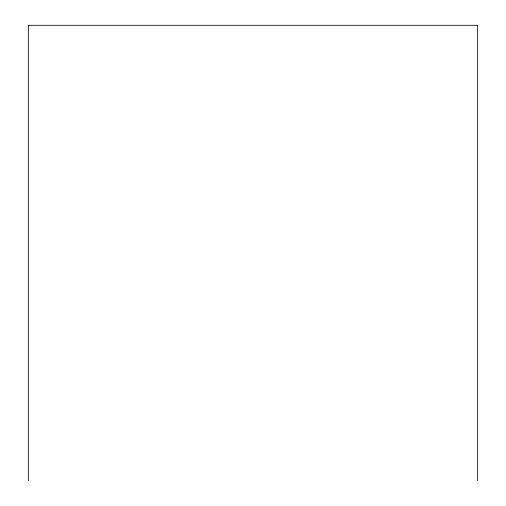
<?xml version="1.0" encoding="UTF-8"?>
<svg xmlns="http://www.w3.org/2000/svg" width="506" height="506" viewBox="0 0 506 506"><rect width="100%" height="100%" fill="white"/><g stroke="black" fill="none" stroke-linecap="round" stroke-linejoin="round"><path stroke-width="0.76" d="M477.664 480.7L477.664 25.3L28.336 25.3L28.336 480.7"/></g></svg>
